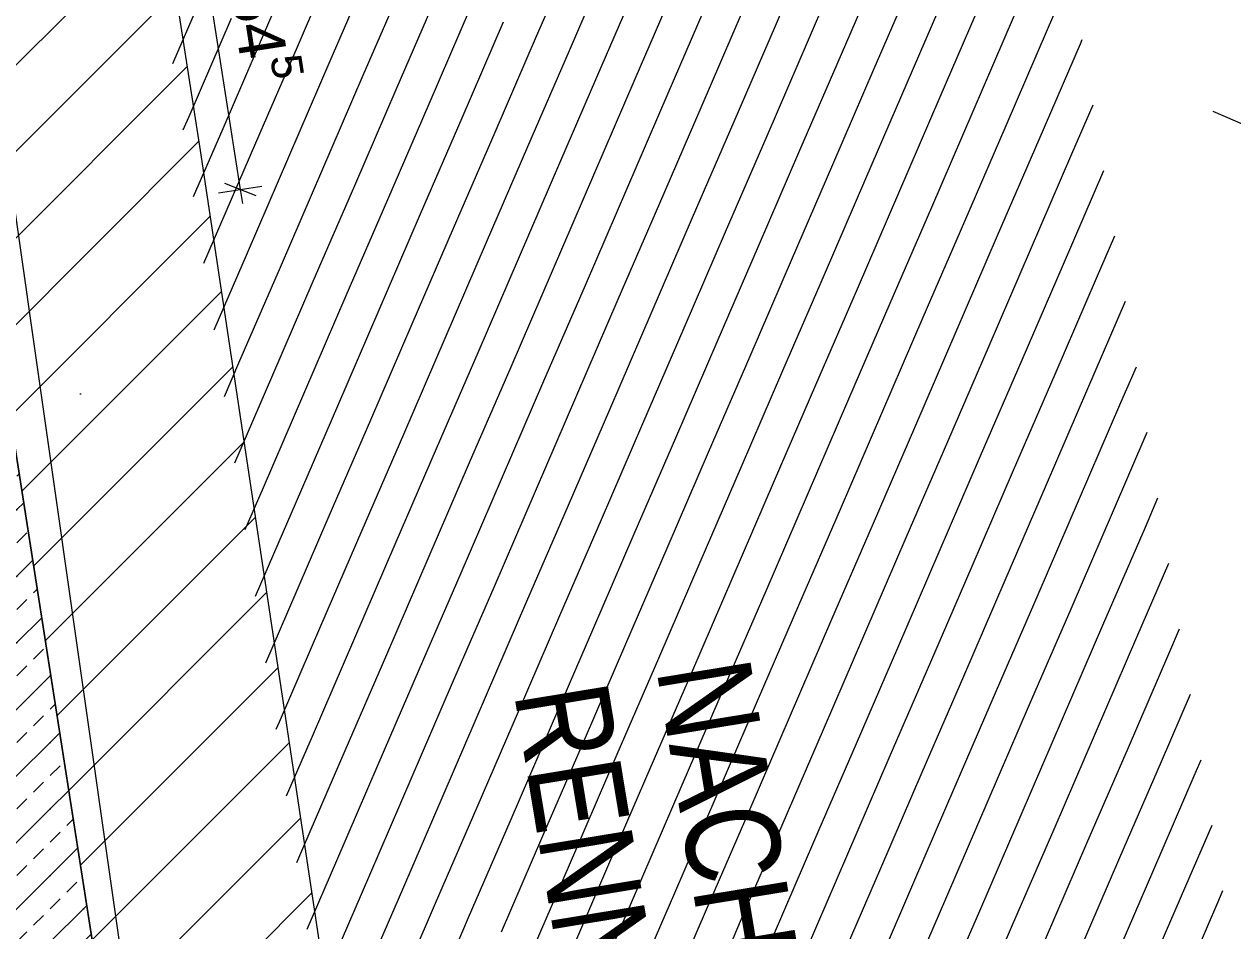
# Model space of a CAD drawing. Header units: millimetres. Extents: x 11801750 to 12566104, y 354831409 to 356234587.
# Drawn here: x 12556496 to 12559066, y 356210631 to 356212559 of the extents above; entities that cross this region are included whole.
import ezdxf
from ezdxf.enums import TextEntityAlignment as Align

# ---------------------------------------------------------------- set-up
doc = ezdxf.new("R2010")
doc.units = ezdxf.units.MM
doc.header["$MEASUREMENT"] = 0
doc.linetypes.add('Dot & Dashed', pattern=[6702.78, 3527.78, -1763.89, 0, -1411.11])
for name, color, linetype in [('New_010 Aussenwände', 7, 'Continuous'), ('New_015 Innenwände', 7, 'Continuous'), ('New_035 Decken', 7, 'Continuous'), ('New_110 Bemassungen Ausführung', 7, 'Continuous'), ('New_290 Raster _ Achsen', 7, 'Continuous')]:
    doc.layers.add(name, color=color, linetype=linetype)
for name, color, linetype, lineweight in [('New_010 Aussenwände_Pen_No__1', 7, 'Continuous', 13), ('New_010 Aussenwände_Pen_No__96', 8, 'Continuous', 13), ('New_015 Innenwände_Pen_No__1', 7, 'Continuous', 13), ('New_035 Decken_Pen_No__18', 255, 'Continuous', 13), ('New_110 Bemassungen Ausführung_Pen_No__1', 7, 'Continuous', 13), ('New_255 Plangrafiken_Pen_No__1', 7, 'Continuous', 13), ('New_255 Plangrafiken_Pen_No__39', 8, 'Continuous', 13), ('New_290 Raster _ Achsen_Pen_No__108', 7, 'Continuous', 13)]:
    doc.layers.add(name, color=color, linetype=linetype, lineweight=lineweight)
doc.styles.add('GENERATED_STYLE_1', font='arial.ttf')
doc.styles.add('GENERATED_STYLE_2', font='arial.ttf', dxfattribs={"width": 0.8})
doc.dimstyles.new('GENERATED_STYLE__1', dxfattribs={"dimtxt": 125, "dimasz": 47.5, "dimexe": 0.18, "dimexo": 2, "dimgap": 0, "dimtad": 1, "dimlfac": 0.001, "dimzin": 0, "dimdsep": 46, "dimtxsty": 'GENERATED_STYLE_1', "dimblk": 'ARROWHEAD_2', "dimblk1": 'ARROWHEAD_2', "dimblk2": 'ARROWHEAD_2', "dimcen": 0.09, "dimclrd": 7, "dimclre": 7, "dimclrt": 7, "dimadec": 0, "dimazin": 0, "dimtfac": 1, "dimtdec": 4, "dimtmove": 0, "dimatfit": 3, "dimfxl": 1, "dimtolj": 1, "dimtzin": 0, "dimarcsym": 0})
doc.dimstyles.new('GENERATED_STYLE__2', dxfattribs={"dimtxt": 100, "dimasz": 47.5, "dimexe": 0.18, "dimexo": 2, "dimgap": 0, "dimtad": 1, "dimlfac": 0.001, "dimzin": 0, "dimdsep": 46, "dimtxsty": 'GENERATED_STYLE_1', "dimblk": 'ARROWHEAD_2', "dimblk1": 'ARROWHEAD_2', "dimblk2": 'ARROWHEAD_2', "dimcen": 0.09, "dimclrd": 7, "dimclre": 7, "dimclrt": 7, "dimadec": 0, "dimazin": 0, "dimtfac": 1, "dimtdec": 4, "dimtmove": 0, "dimatfit": 3, "dimfxl": 1, "dimtolj": 1, "dimtzin": 0, "dimarcsym": 0})

# ---------------------------------------------------------------- blocks, each defined once
blk = doc.blocks.new('*X19', base_point=(12240439.2, 356160438.4))
at = {"layer": 'New_255 Plangrafiken_Pen_No__39', "color": 8, "linetype": 'Continuous', "lineweight": 13}
for p, q in [((12558181.2, 356212758.6), (12558093.2, 356212554.7)), ((12558181.2, 356212758.6), (12558093.2, 356212554.7)), ((12557094.4, 356212744.2), (12557006.3, 356212540.3)), ((12557094.4, 356212744.2), (12557006.3, 356212540.3)), ((12557672.8, 356212736.3), (12557584.7, 356212532.4)), ((12557672.8, 356212736.3), (12557584.7, 356212532.4)), ((12558251.3, 356212728.4), (12558163.2, 356212524.5)), ((12558251.3, 356212728.4), (12558163.2, 356212524.5)), ((12557164.4, 356212714), (12557076.3, 356212510.1)), ((12557164.4, 356212714), (12557076.3, 356212510.1)), ((12557742.9, 356212706), (12557654.8, 356212502.1)), ((12557742.9, 356212706), (12557654.8, 356212502.1)), ((12558321.4, 356212698.1), (12558233.3, 356212494.2)), ((12558321.4, 356212698.1), (12558233.3, 356212494.2)), ((12557234.5, 356212683.7), (12557146.4, 356212479.8)), ((12557234.5, 356212683.7), (12557146.4, 356212479.8)), ((12557812.9, 356212675.8), (12557724.9, 356212471.9)), ((12557812.9, 356212675.8), (12557724.9, 356212471.9)), ((12557304.5, 356212653.4), (12557216.4, 356212449.5)), ((12557304.5, 356212653.4), (12557216.4, 356212449.5)), ((12557883, 356212645.5), (12557794.9, 356212441.6)), ((12557883, 356212645.5), (12557794.9, 356212441.6)), ((12558391.4, 356212667.9), (12558303.3, 356212463.9)), ((12558391.4, 356212667.9), (12558303.3, 356212463.9)), ((12558722.6, 356212664.9), (12558671.6, 356212546.8)), ((12558722.6, 356212664.9), (12558671.6, 356212546.8)), ((12557374.6, 356212623.2), (12557286.5, 356212419.3)), ((12557374.6, 356212623.2), (12557286.5, 356212419.3)), ((12558461.5, 356212637.6), (12558373.4, 356212433.7)), ((12558461.5, 356212637.6), (12558373.4, 356212433.7)), ((12556866.2, 356212600.8), (12556811.7, 356212474.8)), ((12556866.2, 356212600.8), (12556811.7, 356212474.8)), ((12557444.6, 356212592.9), (12557356.6, 356212389)), ((12557444.6, 356212592.9), (12557356.6, 356212389)), ((12557953.1, 356212615.3), (12557865, 356212411.3)), ((12557953.1, 356212615.3), (12557865, 356212411.3)), ((12558531.5, 356212607.3), (12558443.4, 356212403.4)), ((12558531.5, 356212607.3), (12558443.4, 356212403.4)), ((12556936.2, 356212570.6), (12556848.1, 356212366.7)), ((12556936.2, 356212570.6), (12556848.1, 356212366.7)), ((12558023.1, 356212585), (12557935, 356212381.1)), ((12558023.1, 356212585), (12557935, 356212381.1)), ((12558601.6, 356212577.1), (12558513.5, 356212373.2)), ((12558601.6, 356212577.1), (12558513.5, 356212373.2)), ((12557514.7, 356212562.7), (12557426.6, 356212358.7)), ((12557514.7, 356212562.7), (12557426.6, 356212358.7)), ((12558093.2, 356212554.7), (12558005.1, 356212350.8)), ((12558093.2, 356212554.7), (12558005.1, 356212350.8)), ((12558671.6, 356212546.8), (12558583.5, 356212342.9)), ((12558671.6, 356212546.8), (12558583.5, 356212342.9)), ((12557006.3, 356212540.3), (12556918.2, 356212336.4)), ((12557006.3, 356212540.3), (12556918.2, 356212336.4)), ((12557584.7, 356212532.4), (12557496.7, 356212328.5)), ((12557584.7, 356212532.4), (12557496.7, 356212328.5)), ((12558163.2, 356212524.5), (12558075.1, 356212320.6)), ((12558163.2, 356212524.5), (12558075.1, 356212320.6)), ((12558741.7, 356212516.5), (12558653.6, 356212312.6)), ((12558741.7, 356212516.5), (12558653.6, 356212312.6)), ((12558745.6, 356212525.7), (12558741.7, 356212516.5)), ((12558745.6, 356212525.7), (12558741.7, 356212516.5)), ((12557076.3, 356212510.1), (12556988.2, 356212306.1)), ((12557076.3, 356212510.1), (12556988.2, 356212306.1)), ((12557654.8, 356212502.1), (12557566.7, 356212298.2)), ((12557654.8, 356212502.1), (12557566.7, 356212298.2)), ((12558233.3, 356212494.2), (12558145.2, 356212290.3)), ((12558233.3, 356212494.2), (12558145.2, 356212290.3)), ((12557146.4, 356212479.8), (12557058.3, 356212275.9)), ((12557146.4, 356212479.8), (12557058.3, 356212275.9)), ((12557724.9, 356212471.9), (12557636.8, 356212268)), ((12557724.9, 356212471.9), (12557636.8, 356212268)), ((12557216.4, 356212449.5), (12557128.4, 356212245.6)), ((12557216.4, 356212449.5), (12557128.4, 356212245.6)), ((12557794.9, 356212441.6), (12557706.8, 356212237.7)), ((12557794.9, 356212441.6), (12557706.8, 356212237.7)), ((12558303.3, 356212463.9), (12558215.2, 356212260)), ((12558303.3, 356212463.9), (12558215.2, 356212260)), ((12557286.5, 356212419.3), (12557198.4, 356212215.4)), ((12557286.5, 356212419.3), (12557198.4, 356212215.4)), ((12558373.4, 356212433.7), (12558285.3, 356212229.8)), ((12558373.4, 356212433.7), (12558285.3, 356212229.8)), ((12557356.6, 356212389), (12557268.5, 356212185.1)), ((12557356.6, 356212389), (12557268.5, 356212185.1)), ((12557865, 356212411.3), (12557776.9, 356212207.4)), ((12557865, 356212411.3), (12557776.9, 356212207.4)), ((12558443.4, 356212403.4), (12558355.3, 356212199.5)), ((12558443.4, 356212403.4), (12558355.3, 356212199.5)), ((12556848.1, 356212366.7), (12556833.7, 356212333.2)), ((12556848.1, 356212366.7), (12556833.7, 356212333.2)), ((12557935, 356212381.1), (12557846.9, 356212177.2)), ((12557935, 356212381.1), (12557846.9, 356212177.2)), ((12558513.5, 356212373.2), (12558425.4, 356212169.2)), ((12558513.5, 356212373.2), (12558425.4, 356212169.2)), ((12558768.6, 356212386.5), (12558723.6, 356212282.4)), ((12558768.6, 356212386.5), (12558723.6, 356212282.4)), ((12556918.2, 356212336.4), (12556855.6, 356212191.6)), ((12556918.2, 356212336.4), (12556855.6, 356212191.6)), ((12557426.6, 356212358.7), (12557338.5, 356212154.8)), ((12557426.6, 356212358.7), (12557338.5, 356212154.8)), ((12558005.1, 356212350.8), (12557917, 356212146.9)), ((12558005.1, 356212350.8), (12557917, 356212146.9)), ((12558583.5, 356212342.9), (12558495.5, 356212139)), ((12558583.5, 356212342.9), (12558495.5, 356212139)), ((12557496.7, 356212328.5), (12557408.6, 356212124.6)), ((12557496.7, 356212328.5), (12557408.6, 356212124.6)), ((12558075.1, 356212320.6), (12557987, 356212116.6)), ((12558075.1, 356212320.6), (12557987, 356212116.6)), ((12558653.6, 356212312.6), (12558565.5, 356212108.7)), ((12558653.6, 356212312.6), (12558565.5, 356212108.7)), ((12556988.2, 356212306.1), (12556900.2, 356212102.2)), ((12556988.2, 356212306.1), (12556900.2, 356212102.2)), ((12557566.7, 356212298.2), (12557478.6, 356212094.3)), ((12557566.7, 356212298.2), (12557478.6, 356212094.3)), ((12558145.2, 356212290.3), (12558057.1, 356212086.4)), ((12558145.2, 356212290.3), (12558057.1, 356212086.4)), ((12557058.3, 356212275.9), (12556970.2, 356212072)), ((12557058.3, 356212275.9), (12556970.2, 356212072)), ((12557636.8, 356212268), (12557548.7, 356212064)), ((12557636.8, 356212268), (12557548.7, 356212064)), ((12558215.2, 356212260), (12558127.2, 356212056.1)), ((12558215.2, 356212260), (12558127.2, 356212056.1)), ((12558723.6, 356212282.4), (12558635.6, 356212078.5)), ((12558723.6, 356212282.4), (12558635.6, 356212078.5)), ((12557128.4, 356212245.6), (12557040.3, 356212041.7)), ((12557128.4, 356212245.6), (12557040.3, 356212041.7)), ((12557706.8, 356212237.7), (12557618.7, 356212033.8)), ((12557706.8, 356212237.7), (12557618.7, 356212033.8)), ((12558791.6, 356212247.3), (12558705.6, 356212048.2)), ((12558791.6, 356212247.3), (12558705.6, 356212048.2)), ((12557198.4, 356212215.4), (12557110.3, 356212011.4)), ((12557198.4, 356212215.4), (12557110.3, 356212011.4)), ((12557776.9, 356212207.4), (12557688.8, 356212003.5)), ((12557776.9, 356212207.4), (12557688.8, 356212003.5)), ((12558285.3, 356212229.8), (12558197.2, 356212025.9)), ((12558285.3, 356212229.8), (12558197.2, 356212025.9)), ((12557268.5, 356212185.1), (12557180.4, 356211981.2)), ((12557268.5, 356212185.1), (12557180.4, 356211981.2)), ((12558355.3, 356212199.5), (12558267.3, 356211995.6)), ((12558355.3, 356212199.5), (12558267.3, 356211995.6)), ((12557846.9, 356212177.2), (12557758.8, 356211973.3)), ((12557846.9, 356212177.2), (12557758.8, 356211973.3)), ((12558425.4, 356212169.2), (12558337.3, 356211965.3)), ((12558425.4, 356212169.2), (12558337.3, 356211965.3)), ((12557338.5, 356212154.8), (12557250.4, 356211950.9)), ((12557338.5, 356212154.8), (12557250.4, 356211950.9)), ((12557917, 356212146.9), (12557828.9, 356211943)), ((12557917, 356212146.9), (12557828.9, 356211943)), ((12558495.5, 356212139), (12558407.4, 356211935.1)), ((12558495.5, 356212139), (12558407.4, 356211935.1)), ((12557408.6, 356212124.6), (12557320.5, 356211920.7)), ((12557408.6, 356212124.6), (12557320.5, 356211920.7)), ((12557987, 356212116.6), (12557899, 356211912.7)), ((12557987, 356212116.6), (12557899, 356211912.7)), ((12558565.5, 356212108.7), (12558477.4, 356211904.8)), ((12558565.5, 356212108.7), (12558477.4, 356211904.8)), ((12558814.6, 356212108.1), (12558775.7, 356212017.9)), ((12558814.6, 356212108.1), (12558775.7, 356212017.9)), ((12556900.2, 356212102.2), (12556877.6, 356212050.1)), ((12556900.2, 356212102.2), (12556877.6, 356212050.1)), ((12557478.6, 356212094.3), (12557390.5, 356211890.4)), ((12557478.6, 356212094.3), (12557390.5, 356211890.4)), ((12558057.1, 356212086.4), (12557969, 356211882.5)), ((12558057.1, 356212086.4), (12557969, 356211882.5)), ((12556970.2, 356212072), (12556899.6, 356211908.5)), ((12556970.2, 356212072), (12556899.6, 356211908.5)), ((12557548.7, 356212064), (12557460.6, 356211860.1)), ((12557548.7, 356212064), (12557460.6, 356211860.1)), ((12558127.2, 356212056.1), (12558039.1, 356211852.2)), ((12558127.2, 356212056.1), (12558039.1, 356211852.2)), ((12558635.6, 356212078.5), (12558547.5, 356211874.5)), ((12558635.6, 356212078.5), (12558547.5, 356211874.5)), ((12557040.3, 356212041.7), (12556952.2, 356211837.8)), ((12557040.3, 356212041.7), (12556952.2, 356211837.8)), ((12557618.7, 356212033.8), (12557530.7, 356211829.9)), ((12557618.7, 356212033.8), (12557530.7, 356211829.9)), ((12558705.6, 356212048.2), (12558617.5, 356211844.3)), ((12558705.6, 356212048.2), (12558617.5, 356211844.3)), ((12557110.3, 356212011.4), (12557022.2, 356211807.5)), ((12557110.3, 356212011.4), (12557022.2, 356211807.5)), ((12557688.8, 356212003.5), (12557600.7, 356211799.6)), ((12557688.8, 356212003.5), (12557600.7, 356211799.6)), ((12558197.2, 356212025.9), (12558109.1, 356211821.9)), ((12558197.2, 356212025.9), (12558109.1, 356211821.9)), ((12558775.7, 356212017.9), (12558687.6, 356211814)), ((12558775.7, 356212017.9), (12558687.6, 356211814)), ((12557180.4, 356211981.2), (12557092.3, 356211777.3)), ((12557180.4, 356211981.2), (12557092.3, 356211777.3)), ((12558267.3, 356211995.6), (12558179.2, 356211791.7)), ((12558267.3, 356211995.6), (12558179.2, 356211791.7)), ((12557250.4, 356211950.9), (12557162.3, 356211747)), ((12557250.4, 356211950.9), (12557162.3, 356211747)), ((12557758.8, 356211973.3), (12557670.8, 356211769.3)), ((12557758.8, 356211973.3), (12557670.8, 356211769.3)), ((12558337.3, 356211965.3), (12558249.2, 356211761.4)), ((12558337.3, 356211965.3), (12558249.2, 356211761.4)), ((12558837.6, 356211968.9), (12558757.6, 356211783.8)), ((12558837.6, 356211968.9), (12558757.6, 356211783.8)), ((12557828.9, 356211943), (12557740.8, 356211739.1)), ((12557828.9, 356211943), (12557740.8, 356211739.1)), ((12558407.4, 356211935.1), (12558319.3, 356211731.2)), ((12558407.4, 356211935.1), (12558319.3, 356211731.2)), ((12557320.5, 356211920.7), (12557232.4, 356211716.7)), ((12557320.5, 356211920.7), (12557232.4, 356211716.7)), ((12557899, 356211912.7), (12557810.9, 356211708.8)), ((12557899, 356211912.7), (12557810.9, 356211708.8)), ((12558477.4, 356211904.8), (12558389.3, 356211700.9)), ((12558477.4, 356211904.8), (12558389.3, 356211700.9)), ((12557390.5, 356211890.4), (12557302.5, 356211686.5)), ((12557390.5, 356211890.4), (12557302.5, 356211686.5)), ((12557969, 356211882.5), (12557880.9, 356211678.6)), ((12557969, 356211882.5), (12557880.9, 356211678.6)), ((12558547.5, 356211874.5), (12558459.4, 356211670.6)), ((12558547.5, 356211874.5), (12558459.4, 356211670.6)), ((12557460.6, 356211860.1), (12557372.5, 356211656.2)), ((12557460.6, 356211860.1), (12557372.5, 356211656.2)), ((12558039.1, 356211852.2), (12557951, 356211648.3)), ((12558039.1, 356211852.2), (12557951, 356211648.3)), ((12556952.2, 356211837.8), (12556921.6, 356211766.9)), ((12556952.2, 356211837.8), (12556921.6, 356211766.9)), ((12557530.7, 356211829.9), (12557442.6, 356211626)), ((12557530.7, 356211829.9), (12557442.6, 356211626)), ((12558109.1, 356211821.9), (12558021, 356211618)), ((12558109.1, 356211821.9), (12558021, 356211618)), ((12558617.5, 356211844.3), (12558529.4, 356211640.4)), ((12558617.5, 356211844.3), (12558529.4, 356211640.4)), ((12558860.6, 356211829.7), (12558827.7, 356211753.5)), ((12558860.6, 356211829.7), (12558827.7, 356211753.5)), ((12557022.2, 356211807.5), (12556943.5, 356211625.4)), ((12557022.2, 356211807.5), (12556943.5, 356211625.4)), ((12557600.7, 356211799.6), (12557512.6, 356211595.7)), ((12557600.7, 356211799.6), (12557512.6, 356211595.7)), ((12558687.6, 356211814), (12558599.5, 356211610.1)), ((12558687.6, 356211814), (12558599.5, 356211610.1)), ((12557092.3, 356211777.3), (12557004.2, 356211573.4)), ((12557092.3, 356211777.3), (12557004.2, 356211573.4)), ((12558179.2, 356211791.7), (12558091.1, 356211587.8)), ((12558179.2, 356211791.7), (12558091.1, 356211587.8)), ((12558757.6, 356211783.8), (12558669.6, 356211579.8)), ((12558757.6, 356211783.8), (12558669.6, 356211579.8)), ((12557162.3, 356211747), (12557074.3, 356211543.1)), ((12557162.3, 356211747), (12557074.3, 356211543.1)), ((12557670.8, 356211769.3), (12557582.7, 356211565.4)), ((12557670.8, 356211769.3), (12557582.7, 356211565.4)), ((12558249.2, 356211761.4), (12558161.1, 356211557.5)), ((12558249.2, 356211761.4), (12558161.1, 356211557.5)), ((12558827.7, 356211753.5), (12558739.6, 356211549.6)), ((12558827.7, 356211753.5), (12558739.6, 356211549.6)), ((12557740.8, 356211739.1), (12557652.7, 356211535.2)), ((12557740.8, 356211739.1), (12557652.7, 356211535.2)), ((12558319.3, 356211731.2), (12558231.2, 356211527.2)), ((12558319.3, 356211731.2), (12558231.2, 356211527.2)), ((12557232.4, 356211716.7), (12557144.3, 356211512.8)), ((12557232.4, 356211716.7), (12557144.3, 356211512.8)), ((12557810.9, 356211708.8), (12557722.8, 356211504.9)), ((12557810.9, 356211708.8), (12557722.8, 356211504.9)), ((12558389.3, 356211700.9), (12558301.3, 356211497)), ((12558389.3, 356211700.9), (12558301.3, 356211497)), ((12557302.5, 356211686.5), (12557214.4, 356211482.6)), ((12557302.5, 356211686.5), (12557214.4, 356211482.6)), ((12557880.9, 356211678.6), (12557792.8, 356211474.7)), ((12557880.9, 356211678.6), (12557792.8, 356211474.7)), ((12558459.4, 356211670.6), (12558371.3, 356211466.7)), ((12558459.4, 356211670.6), (12558371.3, 356211466.7)), ((12558883.6, 356211690.5), (12558809.7, 356211519.3)), ((12558883.6, 356211690.5), (12558809.7, 356211519.3)), ((12557372.5, 356211656.2), (12557284.4, 356211452.3)), ((12557372.5, 356211656.2), (12557284.4, 356211452.3)), ((12557951, 356211648.3), (12557862.9, 356211444.4)), ((12557951, 356211648.3), (12557862.9, 356211444.4)), ((12557442.6, 356211626), (12557354.5, 356211422.1)), ((12557442.6, 356211626), (12557354.5, 356211422.1)), ((12558021, 356211618), (12557932.9, 356211414.1)), ((12558021, 356211618), (12557932.9, 356211414.1)), ((12558529.4, 356211640.4), (12558441.4, 356211436.5)), ((12558529.4, 356211640.4), (12558441.4, 356211436.5)), ((12557512.6, 356211595.7), (12557424.5, 356211391.8)), ((12557512.6, 356211595.7), (12557424.5, 356211391.8)), ((12558599.5, 356211610.1), (12558511.4, 356211406.2)), ((12558599.5, 356211610.1), (12558511.4, 356211406.2)), ((12557004.2, 356211573.4), (12556965.5, 356211483.8)), ((12557004.2, 356211573.4), (12556965.5, 356211483.8)), ((12557582.7, 356211565.4), (12557494.6, 356211361.5)), ((12557582.7, 356211565.4), (12557494.6, 356211361.5)), ((12558091.1, 356211587.8), (12558003, 356211383.9)), ((12558091.1, 356211587.8), (12558003, 356211383.9)), ((12558669.6, 356211579.8), (12558581.5, 356211375.9)), ((12558669.6, 356211579.8), (12558581.5, 356211375.9)), ((12557074.3, 356211543.1), (12556987.5, 356211342.2)), ((12557074.3, 356211543.1), (12556987.5, 356211342.2)), ((12558161.1, 356211557.5), (12558073.1, 356211353.6)), ((12558161.1, 356211557.5), (12558073.1, 356211353.6)), ((12558739.6, 356211549.6), (12558651.5, 356211345.7)), ((12558739.6, 356211549.6), (12558651.5, 356211345.7)), ((12558906.6, 356211551.3), (12558879.7, 356211489.1)), ((12558906.6, 356211551.3), (12558879.7, 356211489.1)), ((12557652.7, 356211535.2), (12557564.6, 356211331.3)), ((12557652.7, 356211535.2), (12557564.6, 356211331.3)), ((12558231.2, 356211527.2), (12558143.1, 356211323.3)), ((12558231.2, 356211527.2), (12558143.1, 356211323.3)), ((12558809.7, 356211519.3), (12558721.6, 356211315.4)), ((12558809.7, 356211519.3), (12558721.6, 356211315.4)), ((12557144.3, 356211512.8), (12557056.2, 356211308.9)), ((12557144.3, 356211512.8), (12557056.2, 356211308.9)), ((12557722.8, 356211504.9), (12557634.7, 356211301)), ((12557722.8, 356211504.9), (12557634.7, 356211301)), ((12558301.3, 356211497), (12558213.2, 356211293.1)), ((12558301.3, 356211497), (12558213.2, 356211293.1)), ((12558879.7, 356211489.1), (12558791.6, 356211285.2)), ((12558879.7, 356211489.1), (12558791.6, 356211285.2)), ((12557214.4, 356211482.6), (12557126.3, 356211278.7)), ((12557214.4, 356211482.6), (12557126.3, 356211278.7)), ((12557792.8, 356211474.7), (12557704.8, 356211270.7)), ((12557792.8, 356211474.7), (12557704.8, 356211270.7)), ((12558371.3, 356211466.7), (12558283.2, 356211262.8)), ((12558371.3, 356211466.7), (12558283.2, 356211262.8)), ((12557284.4, 356211452.3), (12557196.3, 356211248.4)), ((12557284.4, 356211452.3), (12557196.3, 356211248.4)), ((12557862.9, 356211444.4), (12557774.8, 356211240.5)), ((12557862.9, 356211444.4), (12557774.8, 356211240.5)), ((12558441.4, 356211436.5), (12558353.3, 356211232.6)), ((12558441.4, 356211436.5), (12558353.3, 356211232.6)), ((12557354.5, 356211422.1), (12557266.4, 356211218.1)), ((12557354.5, 356211422.1), (12557266.4, 356211218.1)), ((12557932.9, 356211414.1), (12557844.9, 356211210.2)), ((12557932.9, 356211414.1), (12557844.9, 356211210.2)), ((12558929.6, 356211412.1), (12558861.7, 356211254.9)), ((12558929.6, 356211412.1), (12558861.7, 356211254.9)), ((12557424.5, 356211391.8), (12557336.4, 356211187.9)), ((12557424.5, 356211391.8), (12557336.4, 356211187.9)), ((12558511.4, 356211406.2), (12558423.3, 356211202.3)), ((12558511.4, 356211406.2), (12558423.3, 356211202.3)), ((12557494.6, 356211361.5), (12557406.5, 356211157.6)), ((12557494.6, 356211361.5), (12557406.5, 356211157.6)), ((12558003, 356211383.9), (12557914.9, 356211180)), ((12558003, 356211383.9), (12557914.9, 356211180)), ((12558581.5, 356211375.9), (12558493.4, 356211172)), ((12558581.5, 356211375.9), (12558493.4, 356211172)), ((12558073.1, 356211353.6), (12557985, 356211149.7)), ((12558073.1, 356211353.6), (12557985, 356211149.7)), ((12558651.5, 356211345.7), (12558563.4, 356211141.8)), ((12558651.5, 356211345.7), (12558563.4, 356211141.8)), ((12557056.2, 356211308.9), (12557009.5, 356211200.7)), ((12557056.2, 356211308.9), (12557009.5, 356211200.7)), ((12557564.6, 356211331.3), (12557476.6, 356211127.4)), ((12557564.6, 356211331.3), (12557476.6, 356211127.4)), ((12558143.1, 356211323.3), (12558055, 356211119.4)), ((12558143.1, 356211323.3), (12558055, 356211119.4)), ((12558721.6, 356211315.4), (12558633.5, 356211111.5)), ((12558721.6, 356211315.4), (12558633.5, 356211111.5)), ((12557634.7, 356211301), (12557546.6, 356211097.1)), ((12557634.7, 356211301), (12557546.6, 356211097.1)), ((12558213.2, 356211293.1), (12558125.1, 356211089.2)), ((12558213.2, 356211293.1), (12558125.1, 356211089.2)), ((12558791.6, 356211285.2), (12558703.5, 356211081.2)), ((12558791.6, 356211285.2), (12558703.5, 356211081.2)), ((12557126.3, 356211278.7), (12557038.2, 356211074.8)), ((12557126.3, 356211278.7), (12557038.2, 356211074.8)), ((12557704.8, 356211270.7), (12557616.7, 356211066.8)), ((12557704.8, 356211270.7), (12557616.7, 356211066.8)), ((12558283.2, 356211262.8), (12558195.1, 356211058.9)), ((12558283.2, 356211262.8), (12558195.1, 356211058.9)), ((12558952.6, 356211272.9), (12558931.7, 356211224.6)), ((12558952.6, 356211272.9), (12558931.7, 356211224.6)), ((12557196.3, 356211248.4), (12557108.3, 356211044.5)), ((12557196.3, 356211248.4), (12557108.3, 356211044.5)), ((12557774.8, 356211240.5), (12557686.7, 356211036.6)), ((12557774.8, 356211240.5), (12557686.7, 356211036.6)), ((12558353.3, 356211232.6), (12558265.2, 356211028.6)), ((12558353.3, 356211232.6), (12558265.2, 356211028.6)), ((12558861.7, 356211254.9), (12558773.6, 356211051)), ((12558861.7, 356211254.9), (12558773.6, 356211051)), ((12557266.4, 356211218.1), (12557178.3, 356211014.2)), ((12557266.4, 356211218.1), (12557178.3, 356211014.2)), ((12557844.9, 356211210.2), (12557756.8, 356211006.3)), ((12557844.9, 356211210.2), (12557756.8, 356211006.3)), ((12558931.7, 356211224.6), (12558843.7, 356211020.7)), ((12558931.7, 356211224.6), (12558843.7, 356211020.7)), ((12557336.4, 356211187.9), (12557248.4, 356210984)), ((12557336.4, 356211187.9), (12557248.4, 356210984)), ((12557914.9, 356211180), (12557826.8, 356210976)), ((12557914.9, 356211180), (12557826.8, 356210976)), ((12558423.3, 356211202.3), (12558335.2, 356210998.4)), ((12558423.3, 356211202.3), (12558335.2, 356210998.4)), ((12557406.5, 356211157.6), (12557318.4, 356210953.7)), ((12557406.5, 356211157.6), (12557318.4, 356210953.7)), ((12558493.4, 356211172), (12558405.3, 356210968.1)), ((12558493.4, 356211172), (12558405.3, 356210968.1)), ((12557985, 356211149.7), (12557896.9, 356210945.8)), ((12557985, 356211149.7), (12557896.9, 356210945.8)), ((12558563.4, 356211141.8), (12558475.4, 356210937.9)), ((12558563.4, 356211141.8), (12558475.4, 356210937.9)), ((12558975.6, 356211133.7), (12558913.7, 356210990.5)), ((12558975.6, 356211133.7), (12558913.7, 356210990.5)), ((12557476.6, 356211127.4), (12557388.5, 356210923.4)), ((12557476.6, 356211127.4), (12557388.5, 356210923.4)), ((12558055, 356211119.4), (12557966.9, 356210915.5)), ((12558055, 356211119.4), (12557966.9, 356210915.5)), ((12558633.5, 356211111.5), (12558545.4, 356210907.6)), ((12558633.5, 356211111.5), (12558545.4, 356210907.6)), ((12557546.6, 356211097.1), (12557458.5, 356210893.2)), ((12557546.6, 356211097.1), (12557458.5, 356210893.2)), ((12558125.1, 356211089.2), (12558037, 356210885.3)), ((12558125.1, 356211089.2), (12558037, 356210885.3)), ((12558703.5, 356211081.2), (12558615.5, 356210877.3)), ((12558703.5, 356211081.2), (12558615.5, 356210877.3)), ((12557038.2, 356211074.8), (12557031.4, 356211059.1)), ((12557038.2, 356211074.8), (12557031.4, 356211059.1)), ((12557616.7, 356211066.8), (12557528.6, 356210862.9)), ((12557616.7, 356211066.8), (12557528.6, 356210862.9)), ((12558195.1, 356211058.9), (12558107, 356210855)), ((12558195.1, 356211058.9), (12558107, 356210855)), ((12558773.6, 356211051), (12558685.5, 356210847.1)), ((12558773.6, 356211051), (12558685.5, 356210847.1)), ((12557108.3, 356211044.5), (12557053.4, 356210917.5)), ((12557108.3, 356211044.5), (12557053.4, 356210917.5)), ((12557686.7, 356211036.6), (12557598.6, 356210832.7)), ((12557686.7, 356211036.6), (12557598.6, 356210832.7)), ((12558265.2, 356211028.6), (12558177.1, 356210824.7)), ((12558265.2, 356211028.6), (12558177.1, 356210824.7)), ((12557178.3, 356211014.2), (12557090.2, 356210810.3)), ((12557178.3, 356211014.2), (12557090.2, 356210810.3)), ((12557756.8, 356211006.3), (12557668.7, 356210802.4)), ((12557756.8, 356211006.3), (12557668.7, 356210802.4)), ((12558843.7, 356211020.7), (12558755.6, 356210816.8)), ((12558843.7, 356211020.7), (12558755.6, 356210816.8)), ((12557248.4, 356210984), (12557160.3, 356210780.1)), ((12557248.4, 356210984), (12557160.3, 356210780.1)), ((12557826.8, 356210976), (12557738.7, 356210772.1)), ((12557826.8, 356210976), (12557738.7, 356210772.1)), ((12558335.2, 356210998.4), (12558247.2, 356210794.5)), ((12558335.2, 356210998.4), (12558247.2, 356210794.5)), ((12558913.7, 356210990.5), (12558825.6, 356210786.5)), ((12558913.7, 356210990.5), (12558825.6, 356210786.5)), ((12558998.6, 356210994.5), (12558983.8, 356210960.2)), ((12558998.6, 356210994.5), (12558983.8, 356210960.2)), ((12557318.4, 356210953.7), (12557230.3, 356210749.8)), ((12557318.4, 356210953.7), (12557230.3, 356210749.8)), ((12558405.3, 356210968.1), (12558317.2, 356210764.2)), ((12558405.3, 356210968.1), (12558317.2, 356210764.2)), ((12558983.8, 356210960.2), (12558895.7, 356210756.3)), ((12558983.8, 356210960.2), (12558895.7, 356210756.3)), ((12557388.5, 356210923.4), (12557300.4, 356210719.5)), ((12557388.5, 356210923.4), (12557300.4, 356210719.5)), ((12557896.9, 356210945.8), (12557808.8, 356210741.9)), ((12557896.9, 356210945.8), (12557808.8, 356210741.9)), ((12558475.4, 356210937.9), (12558387.3, 356210733.9)), ((12558475.4, 356210937.9), (12558387.3, 356210733.9)), ((12557966.9, 356210915.5), (12557878.9, 356210711.6)), ((12557966.9, 356210915.5), (12557878.9, 356210711.6)), ((12558545.4, 356210907.6), (12558457.3, 356210703.7)), ((12558545.4, 356210907.6), (12558457.3, 356210703.7)), ((12557458.5, 356210893.2), (12557370.4, 356210689.3)), ((12557458.5, 356210893.2), (12557370.4, 356210689.3)), ((12558037, 356210885.3), (12557948.9, 356210681.3)), ((12558037, 356210885.3), (12557948.9, 356210681.3)), ((12558615.5, 356210877.3), (12558527.4, 356210673.4)), ((12558615.5, 356210877.3), (12558527.4, 356210673.4)), ((12557528.6, 356210862.9), (12557440.5, 356210659)), ((12557528.6, 356210862.9), (12557440.5, 356210659)), ((12558107, 356210855), (12558019, 356210651.1)), ((12558107, 356210855), (12558019, 356210651.1)), ((12558685.5, 356210847.1), (12558597.4, 356210643.2)), ((12558685.5, 356210847.1), (12558597.4, 356210643.2)), ((12559021.6, 356210855.3), (12558965.7, 356210726)), ((12559021.6, 356210855.3), (12558965.7, 356210726)), ((12557598.6, 356210832.7), (12557510.5, 356210628.7)), ((12557598.6, 356210832.7), (12557510.5, 356210628.7)), ((12558177.1, 356210824.7), (12558089, 356210620.8)), ((12558177.1, 356210824.7), (12558089, 356210620.8)), ((12557090.2, 356210810.3), (12557075.4, 356210776)), ((12557090.2, 356210810.3), (12557075.4, 356210776)), ((12557668.7, 356210802.4), (12557580.6, 356210598.5)), ((12557668.7, 356210802.4), (12557580.6, 356210598.5)), ((12558247.2, 356210794.5), (12558159.1, 356210590.6)), ((12558247.2, 356210794.5), (12558159.1, 356210590.6)), ((12558755.6, 356210816.8), (12558667.5, 356210612.9)), ((12558755.6, 356210816.8), (12558667.5, 356210612.9)), ((12557160.3, 356210780.1), (12557097.4, 356210634.4)), ((12557160.3, 356210780.1), (12557097.4, 356210634.4)), ((12557738.7, 356210772.1), (12557650.7, 356210568.2)), ((12557738.7, 356210772.1), (12557650.7, 356210568.2)), ((12558825.6, 356210786.5), (12558737.5, 356210582.6)), ((12558825.6, 356210786.5), (12558737.5, 356210582.6)), ((12557230.3, 356210749.8), (12557142.2, 356210545.9)), ((12557230.3, 356210749.8), (12557142.2, 356210545.9)), ((12558317.2, 356210764.2), (12558229.1, 356210560.3)), ((12558317.2, 356210764.2), (12558229.1, 356210560.3)), ((12558895.7, 356210756.3), (12558807.6, 356210552.4)), ((12558895.7, 356210756.3), (12558807.6, 356210552.4)), ((12557300.4, 356210719.5), (12557212.3, 356210515.6)), ((12557300.4, 356210719.5), (12557212.3, 356210515.6)), ((12557808.8, 356210741.9), (12557720.7, 356210538)), ((12557808.8, 356210741.9), (12557720.7, 356210538)), ((12558387.3, 356210733.9), (12558299.2, 356210530)), ((12558387.3, 356210733.9), (12558299.2, 356210530)), ((12558965.7, 356210726), (12558877.6, 356210522.1)), ((12558965.7, 356210726), (12558877.6, 356210522.1)), ((12557878.9, 356210711.6), (12557790.8, 356210507.7)), ((12557878.9, 356210711.6), (12557790.8, 356210507.7)), ((12558457.3, 356210703.7), (12558369.2, 356210499.8)), ((12558457.3, 356210703.7), (12558369.2, 356210499.8)), ((12559035.8, 356210695.8), (12558947.7, 356210491.8)), ((12559035.8, 356210695.8), (12558947.7, 356210491.8)), ((12559044.6, 356210716.1), (12559035.8, 356210695.8)), ((12559044.6, 356210716.1), (12559035.8, 356210695.8)), ((12557370.4, 356210689.3), (12557282.4, 356210485.4)), ((12557370.4, 356210689.3), (12557282.4, 356210485.4)), ((12557948.9, 356210681.3), (12557860.8, 356210477.4)), ((12557948.9, 356210681.3), (12557860.8, 356210477.4)), ((12558527.4, 356210673.4), (12558439.3, 356210469.5)), ((12558527.4, 356210673.4), (12558439.3, 356210469.5)), ((12557440.5, 356210659), (12557352.4, 356210455.1)), ((12557440.5, 356210659), (12557352.4, 356210455.1)), ((12558019, 356210651.1), (12557930.9, 356210447.2)), ((12558019, 356210651.1), (12557930.9, 356210447.2)), ((12558597.4, 356210643.2), (12558509.3, 356210439.2)), ((12558597.4, 356210643.2), (12558509.3, 356210439.2))]:
    blk.add_line(p, q, dxfattribs=at)
blk = doc.blocks.new('Fill_1', base_point=(12240439.2, 356160438.4))
at = {"layer": 'New_255 Plangrafiken_Pen_No__39', "color": 8, "linetype": 'Continuous', "lineweight": 13}
blk.add_blockref('*X19', (12240439.2, 356160438.4), dxfattribs=at)
blk = doc.blocks.new('Slab_3', base_point=(12549420.3, 356209846))
at = {"layer": 'New_035 Decken_Pen_No__18', "color": 255, "linetype": 'Continuous', "lineweight": 13, "flags": 128}
blk.add_lwpolyline([(12549420.3, 356209846), (12551782.9, 356215363.3), (12551599.3, 356215442.6), (12553562.3, 356219986.7), (12551404.9, 356220918.5), (12552815.5, 356224184), (12554887.5, 356223288.9), (12557290.8, 356206455.6)], close=True, dxfattribs=at)
blk = doc.blocks.new('Wall_35', base_point=(12557236, 356206806.1))
at = {"layer": 'New_010 Aussenwände_Pen_No__96', "linetype": 'Continuous', "lineweight": 13}
h = blk.add_hatch(dxfattribs=at)
h.set_pattern_fill('COMMON_BRICK', color=8, style=0, pattern_type=2)
h.set_pattern_definition([(45, (12240439.16, 356160438.36), (-91.92388, 91.92388), [])])
h.paths.add_polyline_path([(12555760.4, 356219233), (12555315.7, 356219163.9), (12555585.6, 356217427), (12555787.2, 356216129.8), (12555893.8, 356215443.6), (12555960.3, 356215015.8), (12556070, 356214309.9), (12556258.7, 356213095.6), (12556404.2, 356212121.8), (12556633.5, 356210656.6), (12556847.5, 356209288.7), (12556902.4, 356208938.2), (12557236, 356206806.1), (12557345.7, 356206105.1), (12557732.7, 356205938), (12557801.6, 356206097.5), (12556870.8, 356212290.3), (12556543.8, 356214389.8), (12556381.6, 356215380), (12556288.1, 356215946.2), (12556216.2, 356216381.2), (12556127, 356216921.3), (12555894.2, 356218385.7)])
at = {"layer": 'New_010 Aussenwände_Pen_No__1', "color": 7, "linetype": 'Continuous', "lineweight": 13, "flags": 128}
for points in [[(12556870.8, 356212290.3), (12556543.8, 356214389.8)], [(12557801.6, 356206097.5), (12556870.8, 356212290.3)], [(12556459.1, 356211771.3), (12556633.5, 356210656.6)], [(12556633.5, 356210656.6), (12556847.5, 356209288.7)]]:
    blk.add_lwpolyline(points, dxfattribs=at)
blk = doc.blocks.new('Wall_46', base_point=(12557062.3, 356206881.1))
at = {"layer": 'New_015 Innenwände', "linetype": 'Continuous', "lineweight": 0, "true_color": 0x000000}
h = blk.add_hatch(dxfattribs=at)
h.set_pattern_fill('BETON_BEWEHRT_SN46', color=18, style=0, pattern_type=2)
h.set_pattern_definition([(45, (12240439.16, 356160438.36), (-70.710678, 70.710678), [30, -20]), (45, (12240403.8, 356160473.71), (-70.710678, 70.710678), [100, 0])])
h.paths.add_polyline_path([(12557062.3, 356206881.1), (12557236, 356206806.1), (12556459.1, 356211771.3), (12556285.4, 356211846.4)])
at = {"layer": 'New_015 Innenwände_Pen_No__1', "color": 7, "linetype": 'Continuous', "lineweight": 13, "flags": 128}
blk.add_lwpolyline([(12557236, 356206806.1), (12556459.1, 356211771.3)], dxfattribs=at)
blk = doc.blocks.new('Standard grid marker[46]', base_point=(12539645.8, 356220744.6))
at = {"layer": 'New_290 Raster _ Achsen_Pen_No__108', "color": 7, "linetype": 'Dot & Dashed', "lineweight": 13}
blk.add_line((12540563.8, 356220348), (12561567.2, 356211274.9), dxfattribs=at)
at = {"layer": 'New_290 Raster _ Achsen_Pen_No__108', "color": 7, "lineweight": 13, "style": 'GENERATED_STYLE_1'}
for tag, p in [('AC_MarkerText_1_0', (12539528.5, 356220880.1)), ('AC_MarkerText_1_1', (12562689.2, 356210875))]:
    blk.add_attdef(tag, text='', height=150, rotation=336.6365, dxfattribs=at).set_placement(p, align=Align.TOP_CENTER)
blk = doc.blocks.new('Standard grid marker[51]', base_point=(12557581.8, 356205556.1))
at = {"layer": 'New_290 Raster _ Achsen_Pen_No__108', "color": 7, "linetype": 'Dot & Dashed', "lineweight": 13}
blk.add_line((12557428.3, 356206544.2), (12554130.1, 356227771.8), dxfattribs=at)
at = {"layer": 'New_290 Raster _ Achsen_Pen_No__108', "color": 7, "lineweight": 13, "style": 'GENERATED_STYLE_1'}
for tag, p in [('AC_MarkerText_1_1', (12553993, 356228998.9)), ('AC_MarkerText_1_0', (12557652, 356205449.2))]:
    blk.add_attdef(tag, text='', height=150, rotation=336.6365, dxfattribs=at).set_placement(p, align=Align.TOP_CENTER)
blk = doc.blocks.new('*D295', base_point=(12240439.2, 356160438.4))
at = {"layer": 'New_110 Bemassungen Ausführung_Pen_No__1', "color": 7, "linetype": 'Continuous', "lineweight": 13, "transparency": 16777216}
for p, q in [((12547857.2, 356212027.4), (12549693.2, 356211234.3)), ((12549674.6, 356211191.3), (12549711.8, 356211277.4)), ((12549722.2, 356211255.9), (12549664.3, 356211212.8)), ((12549693.2, 356211234.3), (12549968.6, 356211115.4)), ((12549950, 356211072.3), (12549987.2, 356211158.4)), ((12549997.6, 356211136.9), (12549939.7, 356211093.8)), ((12549968.6, 356211115.4), (12556937.4, 356208105))]:
    blk.add_line(p, q, dxfattribs=at)
at = {"layer": 'New_110 Bemassungen Ausführung_Pen_No__1', "color": 7, "lineweight": 13, "transparency": 16777216, "insert": (12549753.3, 356211235.6), "char_height": 125, "attachment_point": 7, "rotation": 336.6365, "style": 'GENERATED_STYLE_1'}
blk.add_mtext('\\A1;{\\pql;\\fArial|b0|i0|c0|p0;\\W1.000000;30}', dxfattribs=at)
blk = doc.blocks.new('ARROWHEAD_2')
at = {"color": 0, "linetype": 'Continuous', "lineweight": 0}
for p, q in [((-0.378, -0.655), (0.378, 0.655)), ((0, 0), (-1, 0))]:
    blk.add_line(p, q, dxfattribs=at)
blk = doc.blocks.new('*D296', base_point=(12240439.2, 356160438.4))
at = {"layer": 'New_110 Bemassungen Ausführung_Pen_No__1', "color": 7, "linetype": 'Continuous', "lineweight": 13, "transparency": 16777216}
for p, q in [((12549997.6, 356211136.9), (12549939.7, 356211093.8)), ((12549968.6, 356211115.4), (12556937.4, 356208105)), ((12556918.8, 356208061.9), (12556956, 356208148)), ((12556908.5, 356208083.4), (12556966.4, 356208126.5)), ((12556937.4, 356208105), (12556965.5, 356208092.8))]:
    blk.add_line(p, q, dxfattribs=at)
at = {"layer": 'New_110 Bemassungen Ausführung_Pen_No__1', "color": 7, "lineweight": 13, "transparency": 16777216, "insert": (12553309.8, 356209699.3), "char_height": 125, "attachment_point": 7, "rotation": 336.6365, "style": 'GENERATED_STYLE_1'}
blk.add_mtext('\\A1;{\\pql;\\fArial|b0|i0|c0|p0;\\W1.000000;7,59}', dxfattribs=at)
blk = doc.blocks.new('*D300', base_point=(12240439.2, 356160438.4))
at = {"layer": 'New_110 Bemassungen Ausführung_Pen_No__1', "color": 7, "linetype": 'Continuous', "lineweight": 13, "transparency": 16777216}
for p, q in [((12538522.8, 356212636.3), (12538559.9, 356212722.3)), ((12538570.3, 356212700.8), (12538512.4, 356212657.8)), ((12538513.3, 356212691.4), (12538541.4, 356212679.3)), ((12538541.4, 356212679.3), (12557168.8, 356204632.6)), ((12557139.8, 356204611), (12557197.7, 356204654.1)), ((12557150.2, 356204589.5), (12557187.4, 356204675.6)), ((12557168.8, 356204632.6), (12557196.8, 356204620.4))]:
    blk.add_line(p, q, dxfattribs=at)
at = {"layer": 'New_110 Bemassungen Ausführung_Pen_No__1', "color": 7, "lineweight": 13, "transparency": 16777216, "insert": (12547668.1, 356208763.9), "char_height": 125, "attachment_point": 7, "rotation": 336.6365, "style": 'GENERATED_STYLE_1'}
blk.add_mtext('\\A1;{\\pql;\\fArial|b0|i0|c0|p0;\\W1.000000;20,29}', dxfattribs=at)
blk = doc.blocks.new('*D315', base_point=(12240439.2, 356160438.4))
at = {"layer": 'New_110 Bemassungen Ausführung_Pen_No__1', "color": 7, "linetype": 'Continuous', "lineweight": 13, "transparency": 16777216}
for p, q in [((12557524.1, 356223781.7), (12558177.8, 356219612)), ((12558131.5, 356219604.7), (12558224.1, 356219619.3)), ((12558211.5, 356219599), (12558144.1, 356219625)), ((12558177.8, 356219612), (12560236.6, 356206479.2)), ((12560190.3, 356206472), (12560282.9, 356206486.5)), ((12560202.9, 356206492.2), (12560270.2, 356206466.2)), ((12560236.6, 356206479.2), (12560241.3, 356206449))]:
    blk.add_line(p, q, dxfattribs=at)
at = {"layer": 'New_110 Bemassungen Ausführung_Pen_No__1', "color": 7, "lineweight": 13, "transparency": 16777216, "insert": (12559164.2, 356213287.8), "char_height": 125, "attachment_point": 7, "rotation": 278.9095, "style": 'GENERATED_STYLE_1'}
blk.add_mtext('\\A1;{\\pql;\\fArial|b0|i0|c0|p0;\\W1.000000;13,29\\fArial|b0|i0|c0|p0;\\W1.000000;\\A1{\\H.66x;\\S5^  ;}}', dxfattribs=at)
blk = doc.blocks.new('*D460', base_point=(12240439.2, 356160438.4))
at = {"layer": 'New_110 Bemassungen Ausführung_Pen_No__1', "color": 7, "linetype": 'Continuous', "lineweight": 13, "transparency": 16777216}
for p, q in [((12556838.2, 356212961.5), (12556856.3, 356212844.4)), ((12556810, 356212837.2), (12556902.7, 356212851.6)), ((12556890, 356212831.4), (12556822.7, 356212857.5)), ((12556856.3, 356212844.4), (12556955.3, 356212207.5)), ((12556909, 356212200.3), (12557001.6, 356212214.6)), ((12556921.7, 356212220.5), (12556989, 356212194.4)), ((12556955.3, 356212207.5), (12556960, 356212177.3))]:
    blk.add_line(p, q, dxfattribs=at)
at = {"layer": 'New_110 Bemassungen Ausführung_Pen_No__1', "color": 7, "lineweight": 13, "transparency": 16777216, "insert": (12556903.9, 356212628.3), "char_height": 100, "attachment_point": 7, "rotation": 278.8327, "style": 'GENERATED_STYLE_1'}
blk.add_mtext('\\A1;{\\pql;\\fArial|b0|i0|c0|p0;\\W1.000000;64\\fArial|b0|i0|c0|p0;\\W1.000000;\\A1{\\H.66x;\\S5^  ;}}', dxfattribs=at)

msp = doc.modelspace()

# ---------------------------------------------------------------- block references
at = {"layer": 'New_010 Aussenwände', "color": 7, "lineweight": 13}
msp.add_blockref('Wall_35', (12557236.006, 356206806.104), dxfattribs=at)
at = {"layer": 'New_015 Innenwände', "color": 7, "lineweight": 13}
msp.add_blockref('Wall_46', (12557062.319, 356206881.134), dxfattribs=at)
at = {"layer": 'New_035 Decken', "color": 255, "linetype": 'Continuous', "lineweight": 13}
msp.add_blockref('Slab_3', (12549420.298, 356209846), dxfattribs=at)
at = {"layer": 'New_255 Plangrafiken_Pen_No__39', "color": 8, "linetype": 'Continuous', "lineweight": 13}
msp.add_blockref('Fill_1', (12240439.157, 356160438.356), dxfattribs=at)
at = {"layer": 'New_290 Raster _ Achsen', "color": 7, "linetype": 'Continuous', "lineweight": 13}
for name, p in [('Standard grid marker[51]', (12557581.816, 356205556.091)), ('Standard grid marker[46]', (12539645.773, 356220744.612))]:
    msp.add_blockref(name, p, dxfattribs=at)

# ---------------------------------------------------------------- texts
at = {"layer": 'New_255 Plangrafiken_Pen_No__1', "color": 7, "linetype": 'Continuous', "lineweight": 13, "insert": (12557534.556, 356211136.464), "char_height": 200, "attachment_point": 7, "rotation": 279.380775, "line_spacing_factor": 0.921289, "style": 'GENERATED_STYLE_2'}
msp.add_mtext('\\A1;{\\pql;\\fArial|b0|i0|c0|p0;\\W0.800000;NACHBARGEBÄUDE\\P\\pql;\\fArial|b0|i0|c0|p0;\\W0.800000;RENNWEG 17}', dxfattribs=at)

# ---------------------------------------------------------------- dimensions: what is measured, and where the dimension line sits
at = {"layer": 'New_110 Bemassungen Ausführung', "color": 7, "linetype": 'Continuous', "lineweight": 13}
for base, p1, p2, angle, dimstyle, picture, middle, turn in [((12560236.58, 356206479.22), (12555760.363, 356219233.035), (12557801.592, 356206097.496), 278.90955, 'GENERATED_STYLE__1', '*D315', (12559314.032, 356212929.041), 278.90955), ((12557168.793, 356204632.564), (12539105.263, 356213984.694), (12557732.699, 356205937.951), 336.636458, 'GENERATED_STYLE__1', '*D300', (12547885.085, 356208738.287), 336.636458), ((12556955.33, 356212207.451), (12556311.357, 356212759.754), (12556404.215, 356212121.812), 278.832669, 'GENERATED_STYLE__2', '*D460', (12556991.789, 356212428.702), 278.832669), ((12549968.636, 356211115.35), (12550169.53, 356212336.899), (12550385.447, 356212080.228), 336.636458, 'GENERATED_STYLE__1', '*D295', (12549865.44, 356211255.245), 336.636458), ((12556937.406, 356208104.958), (12550385.447, 356212080.228), (12556888.524, 356207991.8), 336.636458, 'GENERATED_STYLE__1', '*D296', (12553483.128, 356209692.463), 336.636458)]:
    dim = msp.add_linear_dim(base=base, p1=p1, p2=p2, angle=angle, dimstyle=dimstyle, dxfattribs=at)
    dim.commit()
    dim.dimension.update_dxf_attribs({"geometry": picture, "text_midpoint": middle, "dimtype": 160, "text_rotation": turn})

doc.saveas('drawing.dxf')
